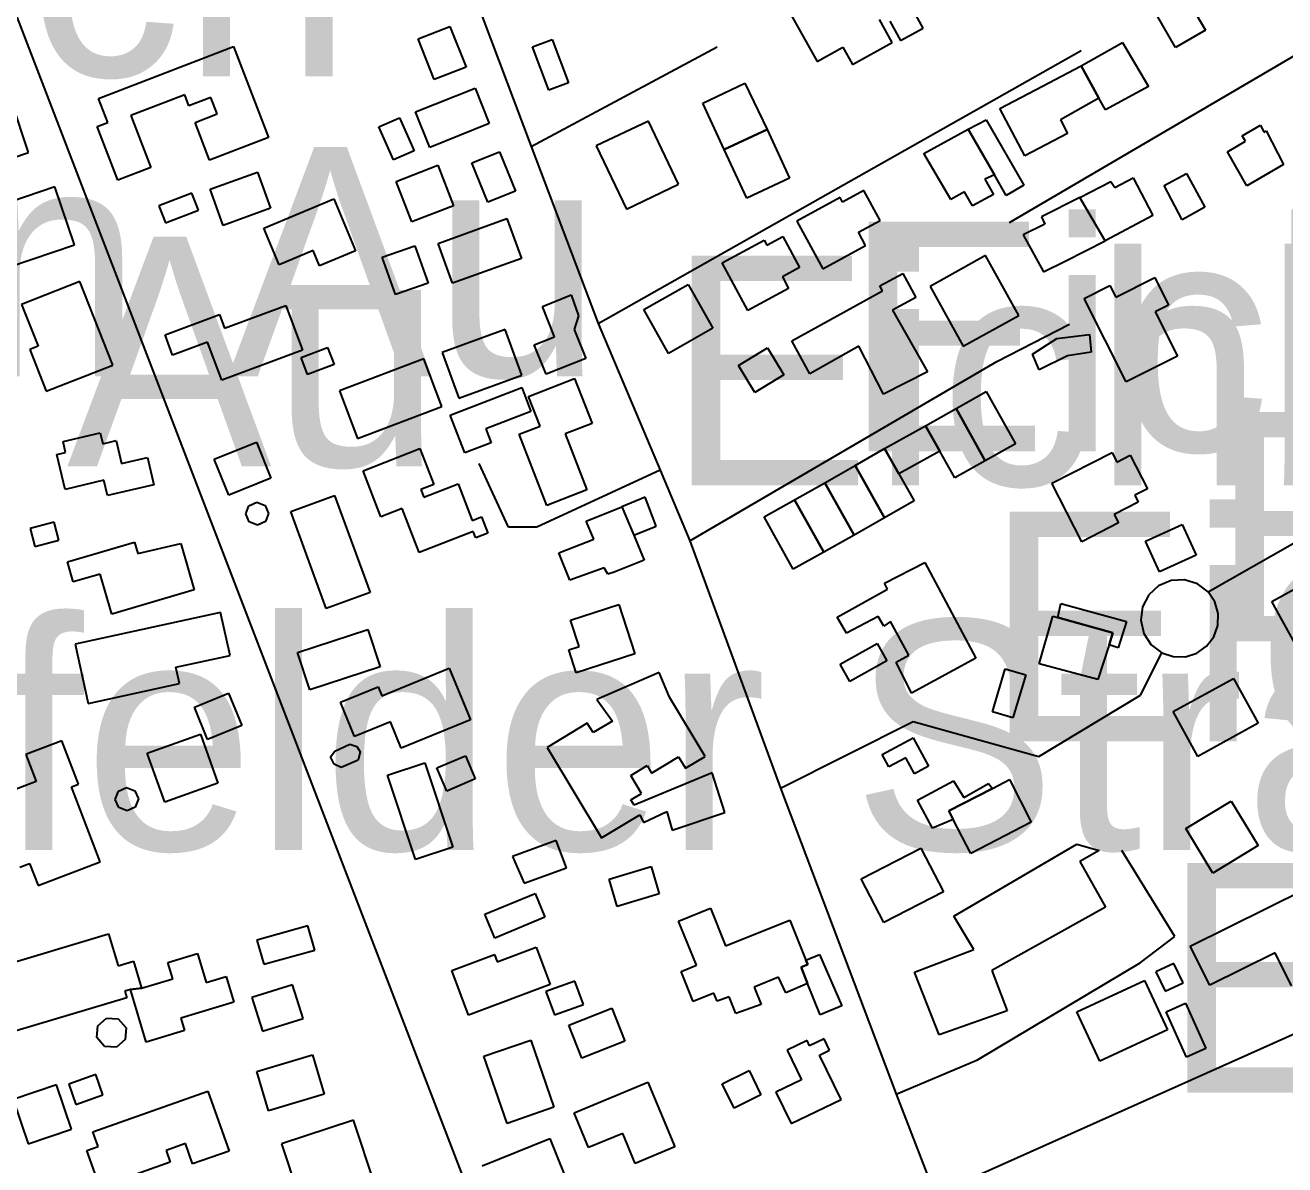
# Model space of a CAD drawing. Extents: x -3657 to 4700, y -7332 to 8131.
# Drawn here: x 1614.1 to 1852.2, y 2573 to 2788.6 of the extents above; entities that cross this region are included whole.
import ezdxf

# ---------------------------------------------------------------- set-up
doc = ezdxf.new("R2010")
doc.units = 0
for name, color, linetype in [('OSM_BUILDING_APARTMENTS', 9, 'CONTINUOUS'), ('OSM_BUILDING_CARPORT', 9, 'CONTINUOUS'), ('OSM_BUILDING_DETACHED', 9, 'CONTINUOUS'), ('OSM_BUILDING_GARAGE', 9, 'CONTINUOUS'), ('OSM_BUILDING_GARAGES', 9, 'CONTINUOUS'), ('OSM_BUILDING_GREENHOUSE', 9, 'CONTINUOUS'), ('OSM_BUILDING_HOUSE', 9, 'CONTINUOUS'), ('OSM_BUILDING_RESIDENTIAL', 9, 'CONTINUOUS'), ('OSM_BUILDING_SEMIDETACHED_HOUSE', 9, 'CONTINUOUS'), ('OSM_BUILDING_SHED', 9, 'CONTINUOUS'), ('OSM_BUILDING_YES', 9, 'CONTINUOUS'), ('OSM_HIGHWAY_RESIDENTIAL', 8, 'CONTINUOUS'), ('OSM_HIGHWAY_SERVICE', 8, 'CONTINUOUS'), ('OSM_LABELS', 8, 'CONTINUOUS'), ('OSM_LEISURE_SWIMMING_POOL', 3, 'CONTINUOUS')]:
    doc.layers.add(name, color=color, linetype=linetype)

msp = doc.modelspace()

# ---------------------------------------------------------------- linework, layer by layer
at = {"layer": 'OSM_BUILDING_APARTMENTS'}
for p, q in [((1720.112834, 2694.758342), (1726.85542, 2697.44926)), ((1726.85542, 2697.44926), (1729.130759, 2692.100784)), ((1721.591804, 2691.389136), (1720.112834, 2694.758342)), ((1714.970569, 2688.764936), (1721.591804, 2691.389136)), ((1729.130759, 2692.100784), (1731.117887, 2687.397238)), ((1717.079049, 2683.63885), (1714.970569, 2688.764936)), ((1731.117887, 2687.397238), (1725.406788, 2685.128862)), ((1723.510673, 2685.951704), (1717.079049, 2683.63885)), ((1724.216028, 2684.72856), (1723.510673, 2685.951704)), ((1725.406788, 2685.128862), (1724.216028, 2684.72856)), ((1737.617771, 2619.145792), (1743.632249, 2621.569842)), ((1743.632249, 2621.569842), (1746.50676, 2614.442247)), ((1740.977687, 2610.795053), (1737.617771, 2619.145792)), ((1746.50676, 2614.442247), (1758.634313, 2619.334824)), ((1758.634313, 2619.334824), (1761.690851, 2611.762449)), ((1738.080423, 2609.627507), (1740.977687, 2610.795053)), ((1762.024568, 2610.928487), (1760.773131, 2610.42811)), ((1760.773131, 2610.42811), (1761.99423, 2607.325772)), ((1761.690851, 2611.762449), (1762.024568, 2610.928487)), ((1740.37093, 2603.956565), (1738.080423, 2609.627507)), ((1756.472742, 2608.515557), (1751.899312, 2606.636363)), ((1757.883452, 2605.591131), (1756.472742, 2608.515557)), ((1744.292097, 2605.535533), (1740.37093, 2603.956565)), ((1744.906438, 2604.023282), (1744.292097, 2605.535533)), ((1751.899312, 2606.636363), (1753.211423, 2603.378352)), ((1761.99423, 2607.325772), (1757.883452, 2605.591131)), ((1747.143854, 2604.835005), (1744.906438, 2604.023282)), ((1748.425628, 2601.66595), (1747.143854, 2604.835005)), ((1753.211423, 2603.378352), (1748.425628, 2601.66595))]:
    msp.add_line(p, q, dxfattribs=at)
at = {"layer": 'OSM_BUILDING_CARPORT'}
for p, q in [((1776.556396, 2708.513155), (1784.300131, 2712.805279)), ((1784.300131, 2712.805279), (1786.977445, 2707.979419)), ((1779.226126, 2703.687295), (1776.556396, 2708.513155)), ((1786.977445, 2707.979419), (1779.226126, 2703.687295)), ((1731.269577, 2699.328454), (1726.85542, 2697.44926)), ((1733.385641, 2693.813185), (1731.269577, 2699.328454)), ((1726.85542, 2697.44926), (1729.130759, 2692.100784)), ((1729.130759, 2692.100784), (1733.385641, 2693.813185))]:
    msp.add_line(p, q, dxfattribs=at)
at = {"layer": 'OSM_BUILDING_DETACHED'}
for p, q in [((1731.899087, 2770.404251), (1722.054456, 2765.711825)), ((1737.610186, 2758.461916), (1731.899087, 2770.404251)), ((1722.054456, 2765.711825), (1727.765556, 2753.76949)), ((1727.765556, 2753.76949), (1737.610186, 2758.461916)), ((1775.653845, 2739.258552), (1779.976988, 2741.615884)), ((1779.976988, 2741.615884), (1782.457106, 2737.090251)), ((1731.011705, 2734.788516), (1739.415288, 2739.536539)), ((1739.415288, 2739.536539), (1744.102485, 2731.241398)), ((1776.177172, 2738.291156), (1775.653845, 2739.258552)), ((1758.998367, 2728.895185), (1776.177172, 2738.291156)), ((1782.457106, 2737.090251), (1778.027781, 2734.677321)), ((1735.698902, 2726.493374), (1731.011705, 2734.788516)), ((1778.027781, 2734.677321), (1784.671769, 2723.024093)), ((1744.102485, 2731.241398), (1735.698902, 2726.493374)), ((1762.449297, 2722.601552), (1758.998367, 2728.895185)), ((1771.70234, 2727.872191), (1762.449297, 2722.601552)), ((1776.3592, 2718.776446), (1771.70234, 2727.872191)), ((1784.671769, 2723.024093), (1776.3592, 2718.776446)), ((1772.119486, 2627.107349), (1783.39758, 2632.956202)), ((1783.39758, 2632.956202), (1787.690385, 2624.694419)), ((1776.404706, 2618.845566), (1772.119486, 2627.107349)), ((1787.690385, 2624.694419), (1776.404706, 2618.845566)), ((1761.903216, 2596.528744), (1758.126154, 2594.716267)), ((1762.381037, 2595.539109), (1761.903216, 2596.528744)), ((1765.126612, 2596.851209), (1762.381037, 2595.539109)), ((1766.14293, 2594.727386), (1765.126612, 2596.851209)), ((1758.126154, 2594.716267), (1760.826223, 2589.100923)), ((1764.261984, 2593.815588), (1766.14293, 2594.727386)), ((1768.31967, 2585.375893), (1764.261984, 2593.815588)), ((1760.826223, 2589.100923), (1756.025259, 2586.788069)), ((1756.025259, 2586.788069), (1758.877016, 2580.850259)), ((1758.877016, 2580.850259), (1768.31967, 2585.375893))]:
    msp.add_line(p, q, dxfattribs=at)
at = {"layer": 'OSM_BUILDING_GARAGE'}
for p, q in [((1792.369997, 2768.903119), (1795.767836, 2770.682238)), ((1795.767836, 2770.682238), (1802.889645, 2758.306243)), ((1797.33782, 2760.285513), (1792.369997, 2768.903119)), ((1799.560067, 2756.371451), (1797.33782, 2760.285513)), ((1829.420091, 2758.239526), (1833.66739, 2760.485663)), ((1833.66739, 2760.485663), (1837.110735, 2754.114194)), ((1802.889645, 2758.306243), (1799.560067, 2756.371451)), ((1832.795177, 2751.734623), (1829.420091, 2758.239526)), ((1837.110735, 2754.114194), (1832.795177, 2751.734623)), ((1825.900901, 2690.999954), (1832.825514, 2694.15789)), ((1832.825514, 2694.15789), (1835.472491, 2688.364634)), ((1828.547878, 2685.206698), (1825.900901, 2690.999954)), ((1835.472491, 2688.364634), (1828.547878, 2685.206698)), ((1809.290931, 2676.544613), (1809.905272, 2679.168814)), ((1809.905272, 2679.168814), (1822.267944, 2675.777368)), ((1819.734734, 2673.642426), (1809.290931, 2676.544613)), ((1822.267944, 2675.777368), (1820.697961, 2670.795836)), ((1819.006626, 2671.35181), (1819.734734, 2673.642426)), ((1820.697961, 2670.795836), (1819.006626, 2671.35181)), ((1782.768069, 2642.018589), (1789.578916, 2645.665782)), ((1796.966181, 2644.242487), (1788.683949, 2639.961482)), ((1789.578916, 2645.665782), (1791.566045, 2642.507846)), ((1791.566045, 2642.507846), (1796.215319, 2645.165405)), ((1796.215319, 2645.165405), (1796.966181, 2644.242487)), ((1785.589489, 2636.703471), (1782.768069, 2642.018589)), ((1788.683949, 2639.961482), (1789.525824, 2638.338037)), ((1789.525824, 2638.338037), (1785.589489, 2636.703471))]:
    msp.add_line(p, q, dxfattribs=at)
at = {"layer": 'OSM_BUILDING_GARAGES'}
for p, q in [((1761.690851, 2611.762449), (1764.277153, 2612.852159)), ((1764.277153, 2612.852159), (1768.463775, 2603.111484)), ((1760.773131, 2610.42811), (1762.024568, 2610.928487)), ((1761.99423, 2607.325772), (1760.773131, 2610.42811)), ((1762.024568, 2610.928487), (1761.690851, 2611.762449)), ((1764.352997, 2601.421321), (1761.99423, 2607.325772)), ((1768.463775, 2603.111484), (1764.352997, 2601.421321))]:
    msp.add_line(p, q, dxfattribs=at)
at = {"layer": 'OSM_BUILDING_GREENHOUSE'}
for p, q in [((1714.469995, 2634.368378), (1706.195347, 2631.332756)), ((1716.396448, 2629.220053), (1714.469995, 2634.368378)), ((1706.195347, 2631.332756), (1708.402426, 2626.284507)), ((1708.402426, 2626.284507), (1716.396448, 2629.220053))]:
    msp.add_line(p, q, dxfattribs=at)
at = {"layer": 'OSM_BUILDING_HOUSE'}
for p, q in [((1790.071906, 2716.085529), (1795.79059, 2719.287943)), ((1795.79059, 2719.287943), (1801.304493, 2709.391595)), ((1784.300131, 2712.805279), (1790.071906, 2716.085529)), ((1790.071906, 2716.085529), (1795.593394, 2706.189181)), ((1795.593394, 2706.189181), (1790.071906, 2716.085529)), ((1786.977445, 2707.979419), (1784.300131, 2712.805279)), ((1770.996985, 2705.266263), (1776.556396, 2708.513155)), ((1776.556396, 2708.513155), (1779.226126, 2703.687295)), ((1789.836787, 2702.986767), (1786.977445, 2707.979419)), ((1801.304493, 2709.391595), (1795.593394, 2706.189181)), ((1795.593394, 2706.189181), (1789.836787, 2702.986767)), ((1765.240379, 2701.997132), (1770.996985, 2705.266263)), ((1770.996985, 2705.266263), (1776.510889, 2695.381034)), ((1776.510889, 2695.381034), (1770.996985, 2705.266263)), ((1779.226126, 2703.687295), (1782.146144, 2698.594567)), ((1759.52928, 2698.816957), (1765.240379, 2701.997132)), ((1765.240379, 2701.997132), (1770.792205, 2692.134142)), ((1770.792205, 2692.134142), (1765.240379, 2701.997132)), ((1753.780258, 2695.614543), (1759.52928, 2698.816957)), ((1759.52928, 2698.816957), (1765.043183, 2688.931728)), ((1765.043183, 2688.931728), (1759.52928, 2698.816957)), ((1782.146144, 2698.594567), (1776.510889, 2695.381034)), ((1759.294161, 2685.718195), (1753.780258, 2695.614543)), ((1776.510889, 2695.381034), (1770.792205, 2692.134142)), ((1770.792205, 2692.134142), (1765.043183, 2688.931728)), ((1765.043183, 2688.931728), (1759.294161, 2685.718195)), ((1805.794494, 2667.793573), (1808.38838, 2676.800362)), ((1808.38838, 2676.800362), (1809.290931, 2676.544613)), ((1809.290931, 2676.544613), (1819.734734, 2673.642426)), ((1665.580557, 2669.950754), (1678.853364, 2674.287356)), ((1678.853364, 2674.287356), (1681.15904, 2667.237598)), ((1819.734734, 2673.642426), (1819.006626, 2671.35181)), ((1667.893818, 2662.900996), (1665.580557, 2669.950754)), ((1819.006626, 2671.35181), (1816.898146, 2664.802429)), ((1816.898146, 2664.802429), (1805.794494, 2667.793573)), ((1681.15904, 2667.237598), (1667.893818, 2662.900996))]:
    msp.add_line(p, q, dxfattribs=at)
at = {"layer": 'OSM_BUILDING_RESIDENTIAL'}
for p, q in [((1813.492722, 2755.94891), (1819.363095, 2758.995651)), ((1819.363095, 2758.995651), (1820.076035, 2757.872583)), ((1820.076035, 2757.872583), (1823.542134, 2759.68506)), ((1823.542134, 2759.68506), (1827.250935, 2752.568585)), ((1813.492722, 2755.94891), (1806.241977, 2752.335075)), ((1818.270933, 2747.787203), (1813.492722, 2755.94891)), ((1818.270933, 2747.787203), (1813.492722, 2755.94891)), ((1806.871488, 2750.9229), (1802.768294, 2748.888033)), ((1806.241977, 2752.335075), (1806.871488, 2750.9229)), ((1827.250935, 2752.568585), (1818.270933, 2747.787203)), ((1802.768294, 2748.888033), (1806.590863, 2741.93835)), ((1810.838161, 2743.995456), (1818.270933, 2747.787203)), ((1806.590863, 2741.93835), (1810.838161, 2743.995456))]:
    msp.add_line(p, q, dxfattribs=at)
at = {"layer": 'OSM_BUILDING_SEMIDETACHED_HOUSE'}
for p, q in [((1813.705087, 2780.867694), (1821.562589, 2785.293252)), ((1821.562589, 2785.293252), (1826.462151, 2776.986991)), ((1806.41642, 2777.042588), (1813.705087, 2780.867694)), ((1813.705087, 2780.867694), (1817.034666, 2774.763092)), ((1817.034666, 2774.763092), (1813.705087, 2780.867694)), ((1742.191201, 2773.829055), (1750.16247, 2777.587443)), ((1750.16247, 2777.587443), (1754.333924, 2768.825283)), ((1798.361722, 2772.783822), (1806.41642, 2777.042588)), ((1826.462151, 2776.986991), (1818.324024, 2772.550313)), ((1817.034666, 2774.763092), (1809.79909, 2770.64888)), ((1818.324024, 2772.550313), (1817.034666, 2774.763092)), ((1746.241303, 2765.066894), (1742.191201, 2773.829055)), ((1803.10201, 2763.821511), (1798.361722, 2772.783822)), ((1809.79909, 2770.64888), (1811.156708, 2768.080277)), ((1754.333924, 2768.825283), (1746.241303, 2765.066894)), ((1746.241303, 2765.066894), (1754.333924, 2768.825283)), ((1754.333924, 2768.825283), (1758.61156, 2759.629463)), ((1811.156708, 2768.080277), (1803.10201, 2763.821511)), ((1750.51894, 2755.859955), (1746.241303, 2765.066894)), ((1758.61156, 2759.629463), (1750.51894, 2755.859955))]:
    msp.add_line(p, q, dxfattribs=at)
at = {"layer": 'OSM_BUILDING_SHED'}
for p, q in [((1709.979994, 2784.437051), (1713.681211, 2785.838107)), ((1713.074454, 2776.264224), (1709.979994, 2784.437051)), ((1713.681211, 2785.838107), (1716.775671, 2777.676399)), ((1716.775671, 2777.676399), (1713.074454, 2776.264224)), ((1804.535474, 2726.37106), (1809.15441, 2729.306606)), ((1809.15441, 2729.306606), (1815.297824, 2730.062732)), ((1815.297824, 2730.062732), (1815.623956, 2726.749123)), ((1805.78691, 2723.379916), (1804.535474, 2726.37106)), ((1811.164293, 2726.048595), (1805.78691, 2723.379916)), ((1815.623956, 2726.749123), (1811.164293, 2726.048595)), ((1776.108912, 2650.647315), (1781.933779, 2653.81637)), ((1781.933779, 2653.81637), (1784.861381, 2648.445655)), ((1777.383102, 2648.301102), (1776.108912, 2650.647315)), ((1780.545822, 2650.024623), (1777.383102, 2648.301102)), ((1782.19165, 2647.000121), (1780.545822, 2650.024623)), ((1784.861381, 2648.445655), (1782.19165, 2647.000121))]:
    msp.add_line(p, q, dxfattribs=at)
at = {"layer": 'OSM_BUILDING_YES'}
for p, q in [((1833.583961, 2793.855261), (1837.201749, 2787.617226)), ((1783.852647, 2788.017527), (1781.857934, 2791.653601)), ((1758.823925, 2790.59725), (1763.791747, 2781.679417)), ((1777.997443, 2785.293252), (1775.570416, 2789.652093)), ((1777.580298, 2789.318508), (1779.575011, 2785.682434)), ((1831.558909, 2784.348095), (1827.941121, 2790.575011)), ((1688.364279, 2785.949302), (1694.378757, 2788.328873)), ((1694.378757, 2788.328873), (1697.42771, 2780.645304)), ((1779.575011, 2785.682434), (1783.852647, 2788.017527)), ((1837.201749, 2787.617226), (1831.558909, 2784.348095)), ((1627.916122, 2774.696375), (1653.483341, 2784.503768)), ((1653.483341, 2784.503768), (1660.081822, 2767.324151)), ((1691.413232, 2778.265732), (1688.364279, 2785.949302)), ((1763.791747, 2781.679417), (1768.653387, 2784.381453)), ((1768.653387, 2784.381453), (1770.481242, 2781.101203)), ((1770.481242, 2781.101203), (1777.997443, 2785.293252)), ((1697.42771, 2780.645304), (1691.413232, 2778.265732)), ((1629.668132, 2770.148503), (1627.916122, 2774.696375)), ((1644.237883, 2775.408023), (1634.044366, 2771.505081)), ((1645.041835, 2773.317558), (1644.237883, 2775.408023)), ((1649.190536, 2774.907645), (1645.041835, 2773.317558)), ((1650.388881, 2771.794188), (1649.190536, 2774.907645)), ((1687.871289, 2772.161131), (1699.141798, 2776.664525)), ((1699.141798, 2776.664525), (1701.826698, 2769.948352)), ((1614.726743, 2764.488681), (1611.45784, 2774.195998)), ((1690.556188, 2765.444957), (1687.871289, 2772.161131)), ((1627.703757, 2769.392377), (1629.668132, 2770.148503)), ((1634.044366, 2771.505081), (1637.836597, 2761.619852)), ((1646.194674, 2770.181861), (1650.388881, 2771.794188)), ((1648.932664, 2763.054266), (1646.194674, 2770.181861)), ((1680.961844, 2769.33678), (1684.822335, 2771.038062)), ((1684.822335, 2771.038062), (1687.590664, 2764.777788)), ((1701.826698, 2769.948352), (1690.556188, 2765.444957)), ((1631.60217, 2759.229161), (1627.703757, 2769.392377)), ((1683.722588, 2763.076505), (1680.961844, 2769.33678)), ((1783.989168, 2764.266291), (1792.369997, 2768.903119)), ((1792.369997, 2768.903119), (1797.33782, 2760.285513)), ((1844.164284, 2767.635497), (1847.600045, 2769.670364)), ((1844.793794, 2766.601384), (1844.164284, 2767.635497)), ((1847.600045, 2769.670364), (1848.259893, 2768.324906)), ((1848.259893, 2768.324906), (1848.699792, 2768.580654)), ((1848.699792, 2768.580654), (1851.968695, 2762.242543)), ((1660.081822, 2767.324151), (1648.932664, 2763.054266)), ((1841.373202, 2764.633234), (1844.793794, 2766.601384)), ((1605.723988, 2761.464179), (1614.726743, 2764.488681)), ((1687.590664, 2764.777788), (1683.722588, 2763.076505)), ((1698.527457, 2762.498292), (1703.775904, 2764.610995)), ((1703.775904, 2764.610995), (1706.764182, 2757.160935)), ((1789.070757, 2755.593087), (1783.989168, 2764.266291)), ((1845.036497, 2758.206167), (1841.373202, 2764.633234)), ((1637.836597, 2761.619852), (1631.60217, 2759.229161)), ((1649.038847, 2757.550117), (1657.965758, 2760.78589)), ((1657.965758, 2760.78589), (1660.461045, 2753.936282)), ((1684.185241, 2758.984532), (1692.065496, 2762.064631)), ((1692.065496, 2762.064631), (1695.053774, 2754.42554)), ((1701.523319, 2755.059351), (1698.527457, 2762.498292)), ((1797.33782, 2760.285513), (1795.540302, 2759.429312)), ((1851.968695, 2762.242543), (1845.036497, 2758.206167)), ((1619.664228, 2757.972658), (1607.384985, 2753.802848)), ((1623.388198, 2747.031077), (1619.664228, 2757.972658)), ((1687.173518, 2751.345441), (1684.185241, 2758.984532)), ((1795.540302, 2759.429312), (1797.125455, 2756.549363)), ((1651.52655, 2750.68939), (1649.038847, 2757.550117)), ((1659.19444, 2750.144535), (1672.398988, 2755.693162)), ((1672.398988, 2755.693162), (1676.51735, 2745.896889)), ((1706.764182, 2757.160935), (1701.523319, 2755.059351)), ((1768.145228, 2755.94891), (1759.976763, 2751.501113)), ((1768.600296, 2755.114949), (1768.145228, 2755.94891)), ((1772.604891, 2757.294369), (1768.600296, 2755.114949)), ((1775.706936, 2751.612308), (1772.604891, 2757.294369)), ((1791.679811, 2757.038621), (1789.070757, 2755.593087)), ((1793.151197, 2754.369943), (1791.679811, 2757.038621)), ((1797.125455, 2756.549363), (1793.151197, 2754.369943)), ((1660.461045, 2753.936282), (1651.52655, 2750.68939)), ((1695.053774, 2754.42554), (1687.173518, 2751.345441)), ((1692.156509, 2747.297945), (1705.156276, 2752.001491)), ((1705.156276, 2752.001491), (1707.894267, 2744.462475)), ((1759.976763, 2751.501113), (1764.891494, 2742.472085)), ((1771.611327, 2749.38841), (1775.706936, 2751.612308)), ((1662.091705, 2743.261569), (1659.19444, 2750.144535)), ((1754.296001, 2746.942121), (1757.314617, 2748.576687)), ((1757.314617, 2748.576687), (1760.477337, 2742.727834)), ((1772.97653, 2746.875404), (1771.611327, 2749.38841)), ((1611.101371, 2742.861268), (1623.388198, 2747.031077)), ((1668.500574, 2745.963606), (1662.091705, 2743.261569)), ((1669.729257, 2743.050299), (1668.500574, 2745.963606)), ((1676.51735, 2745.896889), (1669.729257, 2743.050299)), ((1681.591355, 2744.695984), (1687.772691, 2746.842046)), ((1687.772691, 2746.842046), (1690.237641, 2739.770049)), ((1694.8945, 2739.74781), (1692.156509, 2747.297945)), ((1745.839327, 2743.595154), (1753.787842, 2747.876159)), ((1753.787842, 2747.876159), (1754.296001, 2746.942121)), ((1764.891494, 2742.472085), (1772.97653, 2746.875404)), ((1684.056305, 2737.623987), (1681.591355, 2744.695984)), ((1707.894267, 2744.462475), (1694.8945, 2739.74781)), ((1750.685798, 2734.610604), (1745.839327, 2743.595154)), ((1795.661654, 2744.985091), (1785.164759, 2739.169596)), ((1801.949172, 2733.654328), (1795.661654, 2744.985091)), ((1760.477337, 2742.727834), (1757.238772, 2740.982073)), ((1624.374178, 2740.103633), (1613.391878, 2735.767031)), ((1630.623774, 2724.280595), (1624.374178, 2740.103633)), ((1690.237641, 2739.770049), (1684.056305, 2737.623987)), ((1758.421948, 2738.780414), (1750.685798, 2734.610604)), ((1757.238772, 2740.982073), (1758.421948, 2738.780414)), ((1785.164759, 2739.169596), (1791.444693, 2727.827714)), ((1814.319429, 2736.867861), (1819.158315, 2739.30303)), ((1819.158315, 2739.30303), (1820.273231, 2737.10137)), ((1820.273231, 2737.10137), (1827.652912, 2740.815281)), ((1827.652912, 2740.815281), (1830.261966, 2735.622478)), ((1711.853356, 2735.36673), (1717.314168, 2737.55727)), ((1717.314168, 2737.55727), (1718.679371, 2733.59873)), ((1822.252775, 2721.11154), (1814.319429, 2736.867861)), ((1613.391878, 2735.767031), (1616.509092, 2727.861072)), ((1651.738915, 2731.263637), (1663.365894, 2735.578)), ((1663.365894, 2735.578), (1666.513446, 2727.104947)), ((1714.143863, 2729.65131), (1711.853356, 2735.36673)), ((1830.261966, 2735.622478), (1827.698419, 2734.343736)), ((1827.698419, 2734.343736), (1831.915379, 2725.970758)), ((1640.536665, 2730.018254), (1650.783273, 2733.82112)), ((1650.783273, 2733.82112), (1651.738915, 2731.263637)), ((1718.679371, 2733.59873), (1717.890587, 2731.030127)), ((1791.444693, 2727.827714), (1801.949172, 2733.654328)), ((1641.95496, 2726.182029), (1640.536665, 2730.018254)), ((1704.845313, 2730.985649), (1692.92254, 2726.637928)), ((1707.977696, 2722.390282), (1704.845313, 2730.985649)), ((1710.31371, 2728.11682), (1714.143863, 2729.65131)), ((1717.890587, 2731.030127), (1720.082496, 2725.548218)), ((1616.509092, 2727.861072), (1614.931524, 2727.23838)), ((1614.931524, 2727.23838), (1618.056322, 2719.321302)), ((1648.553441, 2728.639436), (1641.95496, 2726.182029)), ((1651.23834, 2721.422886), (1648.553441, 2728.639436)), ((1666.513446, 2727.104947), (1651.23834, 2721.422886)), ((1666.255574, 2725.692771), (1671.253734, 2727.605324)), ((1671.253734, 2727.605324), (1672.474832, 2724.414029)), ((1712.551126, 2722.534835), (1710.31371, 2728.11682)), ((1748.933787, 2724.213878), (1754.417353, 2727.549726)), ((1754.417353, 2727.549726), (1757.519397, 2722.468118)), ((1667.469088, 2722.512596), (1666.255574, 2725.692771)), ((1689.426103, 2725.437023), (1673.506319, 2719.399138)), ((1692.846695, 2716.419114), (1689.426103, 2725.437023)), ((1692.92254, 2726.637928), (1696.062507, 2718.053679)), ((1720.082496, 2725.548218), (1712.551126, 2722.534835)), ((1831.915379, 2725.970758), (1822.252775, 2721.11154)), ((1618.056322, 2719.321302), (1630.623774, 2724.280595)), ((1672.474832, 2724.414029), (1667.469088, 2722.512596)), ((1696.062507, 2718.053679), (1707.977696, 2722.390282)), ((1752.035832, 2719.121151), (1748.933787, 2724.213878)), ((1757.519397, 2722.468118), (1752.035832, 2719.121151)), ((1694.454601, 2714.829027), (1707.954942, 2720.02183)), ((1707.954942, 2720.02183), (1709.699369, 2715.496196)), ((1709.244301, 2718.365025), (1717.958847, 2721.745351)), ((1717.958847, 2721.745351), (1721.258088, 2713.238939)), ((1673.506319, 2719.399138), (1676.919327, 2710.38123)), ((1711.428626, 2712.749681), (1709.244301, 2718.365025)), ((1676.919327, 2710.38123), (1692.846695, 2716.419114)), ((1709.699369, 2715.496196), (1701.144096, 2712.204826)), ((1697.207761, 2707.679193), (1694.454601, 2714.829027)), ((1707.439199, 2711.204072), (1711.428626, 2712.749681)), ((1721.258088, 2713.238939), (1716.138576, 2711.259669)), ((1621.226627, 2709.825255), (1628.257422, 2711.482059)), ((1628.257422, 2711.482059), (1628.742828, 2709.402714)), ((1701.144096, 2712.204826), (1702.15283, 2709.591746)), ((1712.672477, 2697.727247), (1707.439199, 2711.204072)), ((1716.138576, 2711.259669), (1720.24177, 2700.662793)), ((1621.712032, 2707.757029), (1621.226627, 2709.825255)), ((1628.742828, 2709.402714), (1631.268454, 2709.992047)), ((1631.268454, 2709.992047), (1632.292356, 2705.644326)), ((1649.812462, 2706.478288), (1657.776146, 2709.70294)), ((1657.776146, 2709.70294), (1660.53689, 2702.886691)), ((1677.943229, 2704.309987), (1688.682826, 2708.479796)), ((1688.682826, 2708.479796), (1691.322219, 2701.685786)), ((1702.15283, 2709.591746), (1697.207761, 2707.679193)), ((1620.051035, 2707.367847), (1621.712032, 2707.757029)), ((1621.60585, 2700.773988), (1620.051035, 2707.367847)), ((1632.292356, 2705.644326), (1637.184333, 2706.789633)), ((1637.184333, 2706.789633), (1638.390263, 2701.663547)), ((1652.58079, 2699.662039), (1649.812462, 2706.478288)), ((1808.198768, 2701.930415), (1819.560291, 2707.768149)), ((1819.560291, 2707.768149), (1820.49318, 2705.944552)), ((1820.49318, 2705.944552), (1822.980884, 2707.223294)), ((1822.980884, 2707.223294), (1826.242202, 2700.874063)), ((1681.333483, 2695.581185), (1677.943229, 2704.309987)), ((1628.962777, 2702.497509), (1621.60585, 2700.773988)), ((1629.645379, 2699.606441), (1628.962777, 2702.497509)), ((1638.390263, 2701.663547), (1629.645379, 2699.606441)), ((1660.53689, 2702.886691), (1652.58079, 2699.662039)), ((1691.322219, 2701.685786), (1688.864853, 2700.72951)), ((1688.864853, 2700.72951), (1689.426103, 2699.295095)), ((1689.426103, 2699.295095), (1695.918402, 2701.81922)), ((1695.918402, 2701.81922), (1698.610886, 2694.914015)), ((1720.24177, 2700.662793), (1712.672477, 2697.727247)), ((1813.87953, 2690.888759), (1808.198768, 2701.930415)), ((1826.242202, 2700.874063), (1823.860681, 2699.650919)), ((1664.268445, 2696.581939), (1672.581015, 2699.62868)), ((1672.581015, 2699.62868), (1679.293263, 2681.303756)), ((1824.520529, 2698.372177), (1819.992606, 2696.048203)), ((1823.860681, 2699.650919), (1824.520529, 2698.372177)), ((1670.973109, 2678.257015), (1664.268445, 2696.581939)), ((1685.338079, 2697.137914), (1681.333483, 2695.581185)), ((1688.576644, 2688.831653), (1685.338079, 2697.137914)), ((1819.992606, 2696.048203), (1820.811728, 2694.458116)), ((1619.558045, 2694.547072), (1615.030122, 2693.379525)), ((1620.437843, 2691.155627), (1619.558045, 2694.547072)), ((1698.610886, 2694.914015), (1700.347728, 2695.592304)), ((1700.347728, 2695.592304), (1701.553657, 2692.501085)), ((1820.811728, 2694.458116), (1813.87953, 2690.888759)), ((1615.030122, 2693.379525), (1615.902335, 2689.97696)), ((1615.902335, 2689.97696), (1620.437843, 2691.155627)), ((1698.792913, 2692.801312), (1688.576644, 2688.831653)), ((1699.26315, 2691.611526), (1698.792913, 2692.801312)), ((1701.553657, 2692.501085), (1699.26315, 2691.611526)), ((1622.053333, 2687.074773), (1634.734552, 2690.799803)), ((1634.734552, 2690.799803), (1635.371647, 2688.631502)), ((1635.371647, 2688.631502), (1643.479436, 2690.510696)), ((1643.479436, 2690.510696), (1646.050569, 2681.770775)), ((1623.168249, 2683.271906), (1622.053333, 2687.074773)), ((1776.556396, 2683.049517), (1784.193948, 2686.974697)), ((1784.193948, 2686.974697), (1793.81863, 2668.838805)), ((1628.257422, 2684.761918), (1623.168249, 2683.271906)), ((1630.47967, 2677.200663), (1628.257422, 2684.761918)), ((1849.776786, 2679.557996), (1860.470876, 2685.506924)), ((1646.050569, 2681.770775), (1630.47967, 2677.200663)), ((1767.583978, 2676.589091), (1777.094892, 2681.926448)), ((1777.094892, 2681.926448), (1776.556396, 2683.049517)), ((1679.293263, 2681.303756), (1670.973109, 2678.257015)), ((1855.154169, 2669.895157), (1849.776786, 2679.557996)), ((1651.018391, 2677.523129), (1623.50955, 2671.529722)), ((1652.800739, 2669.350302), (1651.018391, 2677.523129)), ((1717.200401, 2676.033117), (1726.286586, 2678.979782)), ((1726.286586, 2678.979782), (1729.32037, 2669.650528)), ((1718.808307, 2671.084942), (1717.200401, 2676.033117)), ((1769.373911, 2673.609067), (1767.583978, 2676.589091)), ((1775.37322, 2676.755884), (1769.373911, 2673.609067)), ((1776.404706, 2674.910048), (1775.37322, 2676.755884)), ((1777.671311, 2675.766249), (1776.404706, 2674.910048)), ((1781.152579, 2669.450377), (1777.671311, 2675.766249)), ((1623.50955, 2671.529722), (1625.959331, 2660.310154)), ((1716.836347, 2670.440012), (1718.808307, 2671.084942)), ((1718.262225, 2666.058932), (1716.836347, 2670.440012)), ((1642.576885, 2667.126403), (1652.800739, 2669.350302)), ((1729.32037, 2669.650528), (1718.262225, 2666.058932)), ((1778.725551, 2668.07156), (1781.152579, 2669.450377)), ((1781.6304, 2662.233826), (1778.725551, 2668.07156)), ((1793.81863, 2668.838805), (1781.6304, 2662.233826)), ((1643.244318, 2664.079662), (1642.576885, 2667.126403)), ((1681.477588, 2661.744569), (1694.257405, 2666.959611)), ((1694.257405, 2666.959611), (1698.246832, 2657.196696)), ((1733.969645, 2666.159007), (1722.183392, 2661.05516)), ((1735.880929, 2661.466581), (1733.969645, 2666.159007)), ((1831.103842, 2658.742306), (1842.510872, 2665.013699)), ((1842.510872, 2665.013699), (1847.167731, 2656.562885)), ((1625.959331, 2660.310154), (1643.244318, 2664.079662)), ((1673.673177, 2660.565902), (1680.779817, 2663.46809)), ((1680.779817, 2663.46809), (1681.477588, 2661.744569)), ((1646.058153, 2659.609626), (1652.542868, 2662.256065)), ((1652.542868, 2662.256065), (1655.030571, 2656.151464)), ((1676.327739, 2654.060999), (1673.673177, 2660.565902)), ((1722.183392, 2661.05516), (1725.095825, 2656.929828)), ((1742.608346, 2650.280372), (1735.880929, 2661.466581)), ((1648.545857, 2653.505025), (1646.058153, 2659.609626)), ((1835.760701, 2650.291491), (1831.103842, 2658.742306)), ((1655.030571, 2656.151464), (1648.545857, 2653.505025)), ((1683.131, 2656.840872), (1676.327739, 2654.060999)), ((1685.171221, 2651.85934), (1683.131, 2656.840872)), ((1698.246832, 2657.196696), (1685.171221, 2651.85934)), ((1720.355537, 2656.574005), (1712.733153, 2651.992774)), ((1721.440115, 2654.772647), (1720.355537, 2656.574005)), ((1725.095825, 2656.929828), (1721.440115, 2654.772647)), ((1847.167731, 2656.562885), (1835.760701, 2650.291491)), ((1621.029431, 2653.227037), (1614.218584, 2650.625076)), ((1624.146644, 2645.031971), (1621.029431, 2653.227037)), ((1637.153996, 2650.869705), (1647.233745, 2654.461301)), ((1647.233745, 2654.461301), (1650.525401, 2645.209883)), ((1640.453236, 2641.618287), (1637.153996, 2650.869705)), ((1712.733153, 2651.992774), (1723.017683, 2634.890994)), ((1614.218584, 2650.625076), (1616.152622, 2645.554587)), ((1682.592504, 2646.733254), (1689.661222, 2649.068347)), ((1689.661222, 2649.068347), (1694.924838, 2633.134114)), ((1691.883469, 2648.089832), (1697.298774, 2650.413806)), ((1697.298774, 2650.413806), (1699.179721, 2646.032725)), ((1728.577093, 2646.688776), (1731.641215, 2648.534611)), ((1731.641215, 2648.534611), (1732.483091, 2647.133555)), ((1732.483091, 2647.133555), (1737.595017, 2650.202535)), ((1737.595017, 2650.202535), (1738.89196, 2648.045354)), ((1738.89196, 2648.045354), (1742.608346, 2650.280372)), ((1687.85612, 2630.799021), (1682.592504, 2646.733254)), ((1693.772, 2643.708752), (1691.883469, 2648.089832)), ((1699.179721, 2646.032725), (1693.772, 2643.708752)), ((1730.624897, 2643.286211), (1728.577093, 2646.688776)), ((1743.981134, 2647.189153), (1729.18385, 2641.028954)), ((1746.370239, 2639.683495), (1743.981134, 2647.189153)), ((1796.966181, 2644.242487), (1800.151655, 2645.888172)), ((1800.151655, 2645.888172), (1804.300355, 2637.859898)), ((1616.152622, 2645.554587), (1610.206404, 2643.286211)), ((1622.811779, 2644.520474), (1624.146644, 2645.031971)), ((1628.2195, 2630.343121), (1622.811779, 2644.520474)), ((1650.525401, 2645.209883), (1640.453236, 2641.618287)), ((1788.683949, 2639.961482), (1796.966181, 2644.242487)), ((1728.561924, 2642.040828), (1730.624897, 2643.286211)), ((1729.18385, 2641.028954), (1728.561924, 2642.040828)), ((1833.5157, 2636.625635), (1842.063388, 2641.807318)), ((1842.063388, 2641.807318), (1847.160146, 2633.412101)), ((1723.017683, 2634.890994), (1730.253259, 2639.238715)), ((1730.253259, 2639.238715), (1730.973783, 2637.793181)), ((1730.973783, 2637.793181), (1735.418277, 2639.872527)), ((1735.418277, 2639.872527), (1736.419426, 2636.314289)), ((1736.419426, 2636.314289), (1746.370239, 2639.683495)), ((1789.525824, 2638.338037), (1788.683949, 2639.961482)), ((1792.840234, 2631.933209), (1789.525824, 2638.338037)), ((1804.300355, 2637.859898), (1792.840234, 2631.933209)), ((1838.620043, 2628.230418), (1833.5157, 2636.625635)), ((1694.924838, 2633.134114), (1687.85612, 2630.799021)), ((1789.65476, 2620.090949), (1812.923888, 2633.712328)), ((1812.923888, 2633.712328), (1817.133264, 2632.500303)), ((1817.133264, 2632.500303), (1813.477553, 2630.387599)), ((1847.160146, 2633.412101), (1838.620043, 2628.230418)), ((1613.035408, 2629.320128), (1614.916355, 2630.042895)), ((1614.916355, 2630.042895), (1616.501507, 2625.884205)), ((1616.501507, 2625.884205), (1628.2195, 2630.343121)), ((1813.477553, 2630.387599), (1818.354362, 2621.758873)), ((1834.334822, 2614.420008), (1856.178071, 2625.250394)), ((1700.969654, 2620.435653), (1710.465399, 2624.371954)), ((1710.465399, 2624.371954), (1712.338761, 2619.868559)), ((1702.843016, 2615.932259), (1700.969654, 2620.435653)), ((1712.338761, 2619.868559), (1702.843016, 2615.932259)), ((1793.424238, 2613.775077), (1789.65476, 2620.090949)), ((1818.354362, 2621.758873), (1796.859999, 2609.794299)), ((1667.537348, 2618.222874), (1657.889913, 2615.554196)), ((1668.811537, 2613.652763), (1667.537348, 2618.222874)), ((1608.772941, 2610.450349), (1629.850159, 2616.755101)), ((1629.850159, 2616.755101), (1631.662846, 2610.694978)), ((1657.889913, 2615.554196), (1659.164102, 2610.972965)), ((1641.059993, 2611.328789), (1646.634572, 2612.996713)), ((1646.634572, 2612.996713), (1648.2804, 2607.503683)), ((1659.164102, 2610.972965), (1668.811537, 2613.652763)), ((1694.735226, 2609.805418), (1702.820262, 2612.82992)), ((1702.820262, 2612.82992), (1703.328421, 2611.462223)), ((1703.328421, 2611.462223), (1710.655011, 2614.208737)), ((1710.655011, 2614.208737), (1713.309572, 2607.13674)), ((1782.237157, 2609.460714), (1793.424238, 2613.775077)), ((1838.02087, 2606.992187), (1834.334822, 2614.420008)), ((1850.383542, 2613.119027), (1838.02087, 2606.992187)), ((1853.485587, 2606.869872), (1850.383542, 2613.119027)), ((1631.662846, 2610.694978), (1634.544941, 2611.551179)), ((1634.544941, 2611.551179), (1636.069418, 2606.469571)), ((1641.985297, 2608.23757), (1641.059993, 2611.328789)), ((1831.240362, 2611.128638), (1827.865277, 2609.516312)), ((1832.999957, 2607.470325), (1831.240362, 2611.128638)), ((1636.069418, 2606.469571), (1641.985297, 2608.23757)), ((1648.2804, 2607.503683), (1652.102969, 2608.648991)), ((1652.102969, 2608.648991), (1653.551601, 2603.812012)), ((1697.905531, 2601.365723), (1694.735226, 2609.805418)), ((1718.011938, 2607.80391), (1712.535957, 2605.82464)), ((1719.61226, 2603.367232), (1718.011938, 2607.80391)), ((1786.886432, 2597.607335), (1782.237157, 2609.460714)), ((1796.859999, 2609.794299), (1799.742094, 2602.155207)), ((1812.931472, 2601.977296), (1825.703705, 2607.892866)), ((1825.703705, 2607.892866), (1830.034433, 2598.563611)), ((1827.865277, 2609.516312), (1829.624872, 2605.857998)), ((1633.991275, 2606.224942), (1632.906697, 2605.902476)), ((1632.906697, 2605.902476), (1633.28592, 2604.612615)), ((1633.991275, 2606.224942), (1636.069418, 2606.469571)), ((1636.069418, 2606.469571), (1633.991275, 2606.224942)), ((1636.971969, 2596.272996), (1633.991275, 2606.224942)), ((1664.632499, 2607.081143), (1656.94944, 2604.679332)), ((1666.627212, 2600.698554), (1664.632499, 2607.081143)), ((1713.309572, 2607.13674), (1697.905531, 2601.365723)), ((1712.535957, 2605.82464), (1714.136278, 2601.399082)), ((1829.624872, 2605.857998), (1832.999957, 2607.470325)), ((1633.28592, 2604.612615), (1612.390729, 2598.36346)), ((1653.551601, 2603.812012), (1643.509774, 2600.798629)), ((1656.94944, 2604.679332), (1658.936569, 2598.296743)), ((1714.136278, 2601.399082), (1719.61226, 2603.367232)), ((1829.806899, 2601.955057), (1833.477778, 2603.600741)), ((1833.477778, 2603.600741), (1837.315516, 2595.038732)), ((1643.509774, 2600.798629), (1644.215129, 2598.441297)), ((1658.936569, 2598.296743), (1666.627212, 2600.698554)), ((1716.889438, 2599.46429), (1724.989643, 2602.644465)), ((1724.989643, 2602.644465), (1727.431839, 2596.40643)), ((1799.742094, 2602.155207), (1786.886432, 2597.607335)), ((1817.2622, 2592.648041), (1812.931472, 2601.977296)), ((1833.644636, 2593.393047), (1829.806899, 2601.955057)), ((1644.215129, 2598.441297), (1636.971969, 2596.272996)), ((1719.331635, 2593.237374), (1716.889438, 2599.46429)), ((1830.034433, 2598.563611), (1817.2622, 2592.648041)), ((1700.787626, 2593.604318), (1709.653862, 2596.651059)), ((1709.653862, 2596.651059), (1714.045265, 2583.930359)), ((1727.431839, 2596.40643), (1719.331635, 2593.237374)), ((1657.859575, 2590.679891), (1668.386808, 2593.837827)), ((1668.386808, 2593.837827), (1670.624224, 2586.387767)), ((1705.17903, 2580.872498), (1700.787626, 2593.604318)), ((1837.315516, 2595.038732), (1833.644636, 2593.393047)), ((1627.423132, 2590.112797), (1622.30362, 2588.311439)), ((1628.78075, 2586.265452), (1627.423132, 2590.112797)), ((1660.096991, 2583.229831), (1657.859575, 2590.679891)), ((1745.831743, 2588.367037), (1750.928501, 2590.880042)), ((1750.928501, 2590.880042), (1753.181086, 2586.287691)), ((1619.967606, 2588.155766), (1611.821895, 2585.375893)), ((1622.811779, 2579.816147), (1619.967606, 2588.155766)), ((1622.30362, 2588.311439), (1623.661239, 2584.452975)), ((1626.846713, 2579.30465), (1648.614117, 2586.9771)), ((1648.614117, 2586.9771), (1652.611128, 2575.657456)), ((1670.624224, 2586.387767), (1660.096991, 2583.229831)), ((1717.837496, 2582.874007), (1731.823242, 2588.678382)), ((1731.823242, 2588.678382), (1736.912416, 2576.435821)), ((1748.091912, 2583.785806), (1745.831743, 2588.367037)), ((1611.821895, 2585.375893), (1614.666068, 2577.036274)), ((1623.661239, 2584.452975), (1628.78075, 2586.265452)), ((1753.181086, 2586.287691), (1748.091912, 2583.785806)), ((1714.045265, 2583.930359), (1705.17903, 2580.872498)), ((1720.560317, 2576.313506), (1717.837496, 2582.874007)), ((1614.666068, 2577.036274), (1622.811779, 2579.816147)), ((1627.840277, 2576.502538), (1626.846713, 2579.30465)), ((1676.168465, 2581.484071), (1662.554357, 2577.025154)), ((1680.089631, 2569.519496), (1676.168465, 2581.484071)), ((1644.366818, 2577.069632), (1640.726277, 2575.779771)), ((1645.724437, 2573.222288), (1644.366818, 2577.069632)), ((1662.554357, 2577.025154), (1666.467939, 2565.071699)), ((1700.476664, 2572.877583), (1713.241312, 2578.048147)), ((1713.241312, 2578.048147), (1718.307732, 2565.538718)), ((1727.037447, 2578.993304), (1720.560317, 2576.313506)), ((1729.396215, 2573.322363), (1727.037447, 2578.993304)), ((1625.739381, 2575.757532), (1627.840277, 2576.502538)), ((1627.552068, 2570.620326), (1625.739381, 2575.757532)), ((1640.726277, 2575.779771), (1641.515061, 2573.555872)), ((1652.611128, 2575.657456), (1645.724437, 2573.222288)), ((1736.912416, 2576.435821), (1729.396215, 2573.322363)), ((1641.515061, 2573.555872), (1630.487254, 2569.66405))]:
    msp.add_line(p, q, dxfattribs=at)
at = {"layer": 'OSM_HIGHWAY_RESIDENTIAL'}
for p, q in [((1663.972651, 2886.880937), (1709.767629, 2765.60063)), ((1730.647651, 2482.954246), (1585.883037, 2859.604821)), ((1930.103816, 2827.436129), (1800.106148, 2751.189768)), ((1709.767629, 2765.60063), (1722.395757, 2732.164316)), ((1722.395757, 2732.164316), (1734.11375, 2704.410062)), ((1734.11375, 2704.410062), (1739.764173, 2691.033312)), ((1837.725076, 2681.392712), (1867.683699, 2698.483372)), ((1739.764173, 2691.033312), (1756.851965, 2644.298085)), ((1828.365851, 2682.549139), (1826.500074, 2680.814499)), ((1830.70945, 2683.538774), (1828.365851, 2682.549139)), ((1833.257829, 2683.672208), (1830.70945, 2683.538774)), ((1835.692441, 2682.927202), (1833.257829, 2683.672208)), ((1837.725076, 2681.392712), (1835.692441, 2682.927202)), ((1826.500074, 2680.814499), (1825.339651, 2678.557242)), ((1838.999266, 2679.513518), (1837.725076, 2681.392712)), ((1839.636361, 2677.334097), (1838.999266, 2679.513518)), ((1825.339651, 2678.557242), (1825.021104, 2676.021997)), ((1839.575685, 2675.065721), (1839.636361, 2677.334097)), ((1825.021104, 2676.021997), (1825.582354, 2673.54235)), ((1838.824823, 2672.919659), (1839.575685, 2675.065721)), ((1825.582354, 2673.54235), (1826.962726, 2671.396288)), ((1837.452036, 2671.107181), (1838.824823, 2672.919659)), ((1824.914921, 2661.866883), (1828.995361, 2669.861798)), ((1826.962726, 2671.396288), (1828.995361, 2669.861798)), ((1828.995361, 2669.861798), (1831.149348, 2669.150151)), ((1833.424687, 2669.127912), (1835.593843, 2669.806201)), ((1835.593843, 2669.806201), (1837.452036, 2671.107181)), ((1831.149348, 2669.150151), (1833.424687, 2669.127912)), ((1805.703481, 2650.258133), (1824.914921, 2661.866883)), ((1756.851965, 2644.298085), (1781.964116, 2656.907589)), ((1781.964116, 2656.907589), (1805.703481, 2650.258133)), ((1756.851965, 2644.298085), (1778.748305, 2586.432245)), ((1778.748305, 2586.432245), (1786.06731, 2567.47351))]:
    msp.add_line(p, q, dxfattribs=at)
at = {"layer": 'OSM_HIGHWAY_SERVICE'}
for p, q in [((1709.767629, 2765.60063), (1744.921607, 2784.492648)), ((1722.395757, 2732.164316), (1813.697503, 2783.747642)), ((1797.792887, 2724.947765), (1811.505593, 2731.997523)), ((1739.764173, 2691.033312), (1797.792887, 2724.947765)), ((1705.45207, 2693.657513), (1699.922998, 2705.688804)), ((1734.11375, 2704.410062), (1710.829453, 2693.657513)), ((1710.829453, 2693.657513), (1705.45207, 2693.657513)), ((1831.460311, 2616.243605), (1821.388147, 2632.478064)), ((1824.884583, 2611.273191), (1831.460311, 2616.243605)), ((1794.144761, 2592.89267), (1824.884583, 2611.273191)), ((1786.06731, 2567.47351), (1871.991673, 2605.913596)), ((1778.748305, 2586.432245), (1794.144761, 2592.89267))]:
    msp.add_line(p, q, dxfattribs=at)
at = {"layer": 'OSM_LEISURE_SWIMMING_POOL'}
for p, q in [((1645.61067, 2756.760633), (1639.368658, 2754.369943)), ((1646.824184, 2753.580459), (1645.61067, 2756.760633)), ((1639.368658, 2754.369943), (1640.582172, 2751.189768)), ((1640.582172, 2751.189768), (1646.824184, 2753.580459)), ((1656.365436, 2697.671649), (1657.882329, 2698.338819)), ((1657.882329, 2698.338819), (1659.421974, 2697.738366)), ((1655.773848, 2696.12604), (1656.365436, 2697.671649)), ((1656.441281, 2694.613789), (1655.773848, 2696.12604)), ((1659.421974, 2697.738366), (1660.089407, 2696.226115)), ((1660.089407, 2696.226115), (1659.497819, 2694.691625)), ((1657.988511, 2694.024456), (1656.441281, 2694.613789)), ((1659.497819, 2694.691625), (1657.988511, 2694.024456)), ((1768.175566, 2667.726856), (1775.138101, 2671.640917)), ((1775.138101, 2671.640917), (1776.981125, 2668.371786)), ((1770.01859, 2664.457725), (1768.175566, 2667.726856)), ((1776.981125, 2668.371786), (1770.01859, 2664.457725)), ((1796.966181, 2658.697828), (1799.385624, 2666.826177)), ((1799.385624, 2666.826177), (1803.238531, 2665.680869)), ((1803.238531, 2665.680869), (1800.819087, 2657.55252)), ((1800.819087, 2657.55252), (1796.966181, 2658.697828)), ((1671.799815, 2650.224774), (1672.618937, 2651.258887)), ((1672.618937, 2651.258887), (1675.447941, 2652.604346)), ((1675.447941, 2652.604346), (1676.790391, 2652.159566)), ((1676.790391, 2652.159566), (1677.381979, 2651.114334)), ((1677.381979, 2651.114334), (1677.01034, 2649.546485)), ((1672.467248, 2648.812599), (1671.799815, 2650.224774)), ((1673.809697, 2648.212146), (1672.467248, 2648.812599)), ((1677.01034, 2649.546485), (1673.809697, 2648.212146)), ((1631.086427, 2642.163142), (1631.708352, 2643.719871)), ((1631.708352, 2643.719871), (1633.247998, 2644.387041)), ((1633.247998, 2644.387041), (1634.810397, 2643.775468)), ((1634.810397, 2643.775468), (1635.485414, 2642.229859)), ((1631.761444, 2640.617533), (1631.086427, 2642.163142)), ((1635.485414, 2642.229859), (1634.863488, 2640.67313)), ((1633.323843, 2640.00596), (1631.761444, 2640.617533)), ((1634.863488, 2640.67313), (1633.323843, 2640.00596)), ((1724.466315, 2627.08511), (1732.407246, 2629.475801)), ((1732.407246, 2629.475801), (1733.96206, 2624.305237)), ((1726.021129, 2621.914546), (1724.466315, 2627.08511)), ((1733.96206, 2624.305237), (1726.021129, 2621.914546)), ((1627.779601, 2599.308617), (1629.448183, 2600.77639)), ((1629.448183, 2600.77639), (1631.67043, 2600.631837)), ((1631.67043, 2600.631837), (1633.134231, 2598.952794)), ((1627.627912, 2597.095838), (1627.779601, 2599.308617)), ((1633.134231, 2598.952794), (1632.990126, 2596.728895)), ((1629.091713, 2595.416795), (1627.627912, 2597.095838)), ((1632.990126, 2596.728895), (1631.31396, 2595.272241)), ((1631.31396, 2595.272241), (1629.091713, 2595.416795))]:
    msp.add_line(p, q, dxfattribs=at)

# ---------------------------------------------------------------- texts
at = {"layer": 'OSM_LABELS'}
for s, p in [('Steckerlfisch', (1346.8375, 2778.910663)), ('Feldkirchen Au', (1336.073633, 2722.123414)), ('Eichbachgasse', (1768.77853, 2707.990539)), ('Feldkirchen Au', (1305.705449, 2705.166187)), ('Eichbachgasse', (1735.326062, 2701.540047)), ('Eichbachgasse', (1838.138743, 2672.013834)), ('Eichbachgasse', (1795.433368, 2653.134817)), ('Murfelder Straße', (1509.006452, 2632.588491)), ('Eichbachgasse', (1829.029491, 2586.693553))]:
    msp.add_text(s, height=43.418293, dxfattribs=at).set_placement(p)

doc.saveas('drawing.dxf')
